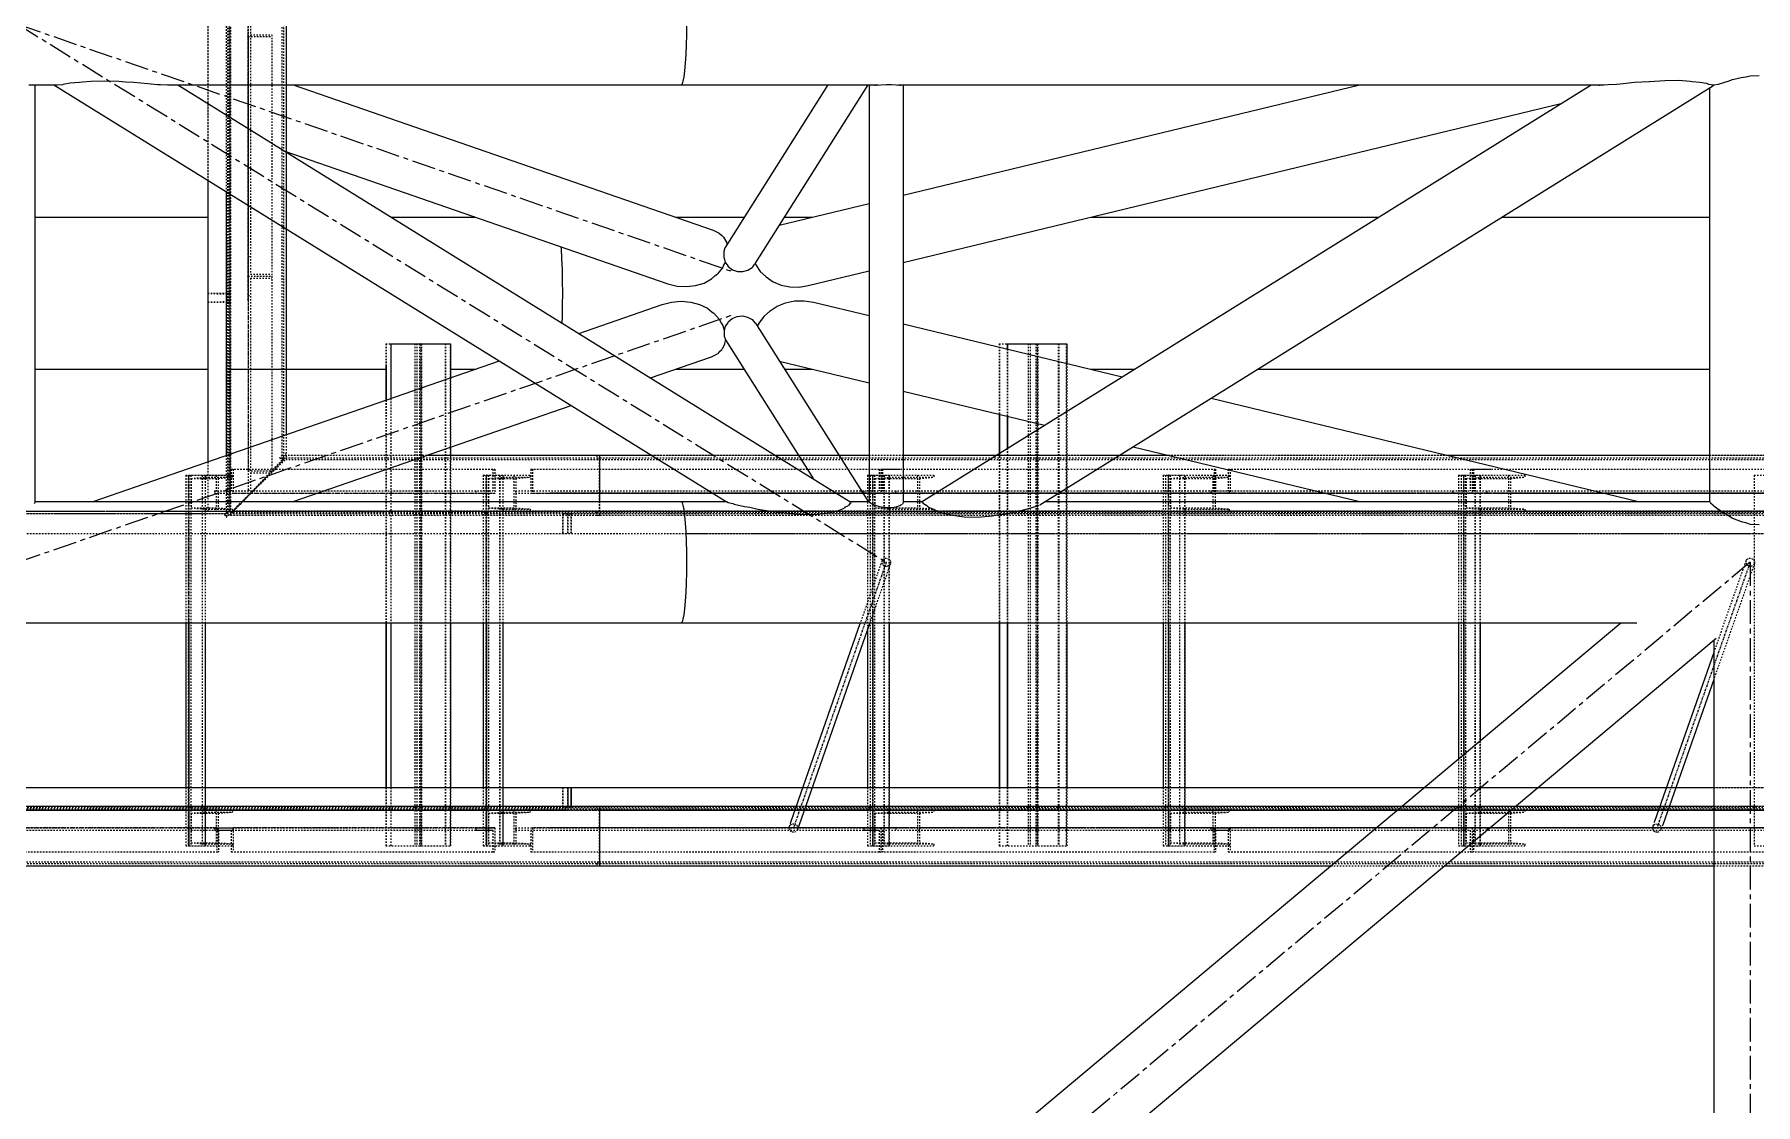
# Model space of a CAD drawing. Header units: millimetres. Extents: x 5143 to 30813, y 232 to 21408.
# Drawn here: x 24600 to 25175, y 3989 to 4347 of the extents above; entities that cross this region are included whole.
import ezdxf

# ---------------------------------------------------------------- set-up
doc = ezdxf.new("R2010")
doc.units = ezdxf.units.MM
doc.header["$LTSCALE"] = 0.25
for name, pattern in [('CENTER', [50.8, 31.75, -6.35, 6.35, -6.35]), ('XKITLINE00', [0]), ('XKITLINE02', [4, 2, -2]), ('XKITLINE03', [6, 3, -1, 1, -1])]:
    doc.linetypes.add(name, pattern=pattern)

msp = doc.modelspace()

# ---------------------------------------------------------------- linework, layer by layer
at = {"color": 3, "linetype": 'XKITLINE02'}
for p, q in [((24657.5, 5897.39), (24657.5, 4260.15)), ((24664.15, 5900.07), (24664.15, 4257.47)), ((24665, 5900.27), (24665, 4257.26)), ((24664.54, 5888.14), (24664.54, 4187.82)), ((24665.07, 5887.3), (24665.07, 4186.75)), ((24682.31, 5887.3), (24682.31, 4203.68)), ((24682.84, 5888.14), (24682.84, 4205.79)), ((24683.69, 5888.14), (24683.69, 4204.83)), ((24657.5, 4370.57), (24657.5, 4257.39)), ((24663.69, 4370.57), (24663.69, 4294.24)), ((24683.69, 4370.57), (24683.69, 4307.64)), ((24670.98, 4352.68), (24670.98, 4343.74)), ((24670.98, 4352.68), (24670.98, 4265.95)), ((24671.78, 4352.68), (24671.78, 4346.76)), ((24671.78, 4352.68), (24671.78, 4266.61)), ((24670.98, 4346.1), (24678.98, 4346.1)), ((24671.78, 4346.76), (24678.98, 4346.76)), ((24678.98, 4346.76), (24678.98, 4343.74)), ((24678.98, 4346.76), (24678.98, 4265.95)), ((24683.69, 4307.52), (24683.69, 4281.85)), ((24670.98, 4272.54), (24671.78, 4272.54)), ((24670.98, 4265.96), (24670.98, 4259.46)), ((24670.98, 4265.96), (24678.98, 4265.96)), ((24670.98, 4265.96), (24670.98, 4194.36)), ((24670.98, 4265.95), (24678.98, 4265.95)), ((24671.78, 4266.61), (24678.98, 4266.61)), ((24671.78, 4265.31), (24671.78, 4259.46)), ((24671.78, 4265.31), (24678.98, 4265.31)), ((24671.78, 4265.31), (24671.78, 4194.36)), ((24678.98, 4265.96), (24678.98, 4265.31)), ((24678.98, 4265.96), (24678.98, 4200.21)), ((24657.48, 4260.27), (24664.98, 4260.27)), ((24657.5, 4260.27), (24665, 4260.27)), ((24657.5, 4260.15), (24664.15, 4260.07)), ((24657.5, 4258.76), (24657.5, 4257.26)), ((24657.5, 4257.39), (24664.15, 4257.47)), ((24657.5, 4257.26), (24665, 4257.26)), ((24664.13, 4260.27), (24664.13, 4187.37)), ((24664.15, 4260.07), (24664.15, 4257.47)), ((24664.98, 4260.27), (24664.98, 4187.37)), ((24665, 4260.27), (24665, 4257.26)), ((24670.98, 4259.46), (24671.78, 4259.46)), ((24717.07, 4243.37), (24718.8, 4243.37)), ((24717.07, 4243.37), (24717.07, 4235.78)), ((24717.16, 4243.37), (24717.16, 4236.02)), ((24726.8, 4243.37), (24726.8, 4075.37)), ((24727.45, 4243.37), (24727.45, 4075.37)), ((24728.34, 4243.37), (24728.34, 4075.37)), ((24728.99, 4243.37), (24728.99, 4075.37)), ((24736.99, 4243.37), (24736.99, 4075.37)), ((24737.08, 4243.37), (24737.08, 4075.37)), ((24738.63, 4243.37), (24738.63, 4075.37)), ((24922.32, 4243.37), (24925.15, 4243.37)), ((24922.32, 4243.37), (24922.32, 4219.76)), ((24922.47, 4243.37), (24922.47, 4219.73)), ((24925, 4241.64), (24925, 4219.11)), ((24925.15, 4241.61), (24925.15, 4219.08)), ((24932.04, 4243.37), (24932.04, 4075.37)), ((24932.68, 4243.37), (24932.68, 4075.37)), ((24934.57, 4243.37), (24934.57, 4075.37)), ((24935.21, 4243.37), (24935.21, 4075.37)), ((24942.1, 4243.37), (24942.1, 4075.37)), ((24942.25, 4243.37), (24942.25, 4075.37)), ((24944.78, 4243.37), (24944.78, 4075.37)), ((24944.93, 4236.83), (24944.93, 4149.97)), ((24738.72, 4231.96), (24738.72, 4208.78)), ((24717.07, 4224.47), (24717.07, 4149.97)), ((24717.16, 4224.5), (24717.16, 4149.97)), ((24718.71, 4225.03), (24718.71, 4149.97)), ((24718.8, 4225.06), (24718.8, 4149.97)), ((24663.69, 4205.99), (24663.69, 4185.19)), ((24663.69, 4205.99), (24663.69, 4186.98)), ((24663.69, 4185.19), (24683.69, 4204.83)), ((24664.94, 4186.07), (24684.14, 4206.07)), ((24666.06, 4187.46), (24682.61, 4204.69)), ((24682.36, 4206.07), (24681.55, 4205.22)), ((24681.55, 4205.22), (24787.73, 4205.22)), ((24681.55, 4205.22), (24682.61, 4204.69)), ((24682.84, 4205.79), (24682.31, 4203.68)), ((24682.36, 4206.07), (24730.89, 4206.07)), ((24682.61, 4204.69), (24788.53, 4204.69)), ((24682.84, 4205.79), (24683.69, 4206.63)), ((24738.72, 4206.07), (24738.72, 4149.97)), ((24787.73, 4206.07), (26118.9, 4206.07)), ((24787.73, 4206.07), (24787.73, 4205.22)), ((24787.73, 4206.07), (24787.73, 4205.22)), ((24787.73, 4205.22), (26131.71, 4205.22)), ((24787.73, 4205.22), (24788.53, 4204.69)), ((24787.73, 4205.22), (24788.53, 4204.69)), ((24788.53, 4204.69), (26133.25, 4204.69)), ((24788.53, 4204.69), (24788.53, 4187.46)), ((24788.53, 4204.69), (24788.53, 4187.46)), ((24806, 4206.07), (24847.45, 4206.07)), ((24855.15, 4206.07), (24868.63, 4206.07)), ((24878.82, 4206.07), (24890.22, 4206.07)), ((24921.37, 4206.07), (24962.66, 4206.07)), ((24922.32, 4206.67), (24922.32, 4149.97)), ((24922.47, 4206.76), (24922.47, 4149.97)), ((24925, 4208.34), (24925, 4149.97)), ((24925.15, 4208.43), (24925.15, 4149.97)), ((24978.94, 4206.07), (25072.13, 4206.07)), ((25159.96, 4206.07), (25187.26, 4206.07)), ((24650.12, 4199.38), (24656.69, 4199.38)), ((24650.12, 4199.38), (24650.12, 4149.97)), ((24650.91, 4199.38), (24650.91, 4075.37)), ((24651.21, 4199.38), (24665.78, 4199.38)), ((24651.21, 4199.38), (24651.21, 4187.38)), ((24651.21, 4199.38), (24651.21, 4149.97)), ((24651.81, 4199.38), (24651.81, 4075.37)), ((24651.91, 4198.31), (24656.69, 4198.7)), ((24655.6, 4199.38), (24655.6, 4075.37)), ((24655.66, 4199.38), (24655.66, 4075.37)), ((24656.62, 4199.38), (24656.62, 4075.37)), ((24656.69, 4199.38), (24656.69, 4198.7)), ((24656.69, 4199.38), (24656.69, 4149.97)), ((24656.69, 4198.7), (24665.78, 4198.7)), ((24656.93, 4199.38), (24665.78, 4199.38)), ((24657.48, 4203.84), (24657.48, 4187.37)), ((24660.3, 4199.38), (24660.3, 4187.38)), ((24661, 4198.31), (24665.78, 4198.7)), ((24665.07, 4186.75), (24682.31, 4203.68)), ((24665.36, 4201.36), (24665.36, 4194.16)), ((24665.36, 4201.36), (24665.99, 4201.36)), ((24665.36, 4201.36), (24753.53, 4201.36)), ((24665.78, 4199.38), (24665.78, 4198.7)), ((24665.99, 4201.36), (24665.99, 4193.36)), ((24670.98, 4200.86), (24678.98, 4200.86)), ((24671.78, 4200.21), (24678.98, 4200.21)), ((24749.7, 4199.38), (24756.27, 4199.38)), ((24749.7, 4199.38), (24749.7, 4149.97)), ((24750.5, 4199.38), (24750.5, 4075.37)), ((24750.79, 4199.38), (24750.79, 4149.97)), ((24750.79, 4199.38), (24765.37, 4199.38)), ((24750.79, 4199.38), (24750.79, 4187.38)), ((24751.4, 4199.38), (24751.4, 4075.37)), ((24751.49, 4198.31), (24756.27, 4198.7)), ((24752.91, 4201.36), (24752.91, 4194.16)), ((24753.53, 4201.36), (24753.53, 4193.36)), ((24755.18, 4199.38), (24755.18, 4075.37)), ((24755.24, 4199.38), (24755.24, 4075.37)), ((24756.21, 4199.38), (24756.21, 4075.37)), ((24756.27, 4199.38), (24756.27, 4149.97)), ((24756.27, 4199.38), (24756.27, 4198.7)), ((24756.27, 4198.7), (24765.37, 4198.7)), ((24759.89, 4199.38), (24759.89, 4187.38)), ((24760.59, 4198.31), (24765.37, 4198.7)), ((24765.37, 4199.38), (24765.37, 4198.7)), ((24765.64, 4201.36), (24765.64, 4194.16)), ((24765.64, 4201.36), (24766.21, 4201.36)), ((24765.64, 4201.36), (24882.79, 4201.36)), ((24766.21, 4201.36), (24766.21, 4193.36)), ((24878.29, 4199.38), (24885.51, 4199.38)), ((24878.29, 4199.38), (24878.29, 4147.88)), ((24879.14, 4199.38), (24879.14, 4075.37)), ((24880.07, 4199.38), (24880.07, 4149.97)), ((24880.07, 4199.38), (24900.41, 4199.38)), ((24880.07, 4199.38), (24880.07, 4187.38)), ((24880.61, 4199.38), (24880.61, 4075.37)), ((24880.77, 4198.31), (24885.51, 4198.7)), ((24882.22, 4201.36), (24882.22, 4194.16)), ((24882.77, 4201.36), (24889.13, 4201.36)), ((24882.77, 4201.36), (24882.77, 4193.36)), ((24882.79, 4201.36), (24882.79, 4193.36)), ((24883.26, 4201.36), (24883.26, 4194.16)), ((24883.26, 4201.36), (24994.74, 4201.36)), ((24883.72, 4199.38), (24883.72, 4075.37)), ((24883.83, 4199.38), (24883.83, 4075.37)), ((24885.41, 4199.38), (24885.41, 4075.37)), ((24885.51, 4199.38), (24885.51, 4149.97)), ((24885.51, 4199.38), (24885.51, 4198.7)), ((24885.51, 4198.7), (24900.41, 4198.7)), ((24894.97, 4199.38), (24894.97, 4187.38)), ((24895.66, 4198.31), (24900.41, 4198.7)), ((24900.41, 4199.38), (24900.41, 4198.7)), ((24977.17, 4199.38), (24984.4, 4199.38)), ((24977.17, 4199.38), (24977.17, 4149.97)), ((24978.02, 4199.38), (24978.02, 4075.37)), ((24978.96, 4199.38), (24999.29, 4199.38)), ((24978.96, 4199.38), (24978.96, 4187.38)), ((24978.96, 4199.38), (24978.96, 4149.97)), ((24979.49, 4199.38), (24979.49, 4075.37)), ((24979.65, 4198.31), (24984.4, 4198.7)), ((24982.61, 4199.38), (24982.61, 4075.37)), ((24982.71, 4199.38), (24982.71, 4075.37)), ((24984.29, 4199.38), (24984.29, 4075.37)), ((24984.4, 4199.38), (24984.4, 4198.7)), ((24984.4, 4199.38), (24984.4, 4149.97)), ((24984.4, 4198.7), (24999.29, 4198.7)), ((24993.86, 4199.38), (24993.86, 4187.38)), ((24994.25, 4201.36), (24994.25, 4193.36)), ((24994.55, 4198.31), (24999.29, 4198.7)), ((24994.74, 4201.36), (24994.74, 4194.16)), ((24999, 4201.36), (24999, 4194.16)), ((24999, 4201.36), (24999.65, 4201.36)), ((24999, 4201.36), (25080.56, 4201.36)), ((24999.29, 4199.38), (24999.29, 4198.7)), ((24999.65, 4201.36), (24999.65, 4193.36)), ((25076.05, 4199.38), (25083.28, 4199.38)), ((25076.05, 4199.38), (25076.05, 4149.97)), ((25076.9, 4199.38), (25076.9, 4075.37)), ((25077.84, 4199.38), (25077.84, 4149.97)), ((25077.84, 4199.38), (25098.18, 4199.38)), ((25077.84, 4199.38), (25077.84, 4187.38)), ((25078.38, 4199.38), (25078.38, 4075.37)), ((25078.53, 4198.31), (25083.28, 4198.7)), ((25079.9, 4201.36), (25079.9, 4194.16)), ((25080.54, 4201.36), (25086.84, 4201.36)), ((25080.54, 4201.36), (25080.54, 4193.36)), ((25080.56, 4201.36), (25080.56, 4193.36)), ((25081.03, 4201.36), (25081.03, 4194.16)), ((25081.03, 4201.36), (25192.51, 4201.36)), ((25081.49, 4199.38), (25081.49, 4075.37)), ((25081.59, 4199.38), (25081.59, 4075.37)), ((25083.18, 4199.38), (25083.18, 4075.37)), ((25083.28, 4199.38), (25083.28, 4149.97)), ((25083.28, 4199.38), (25083.28, 4198.7)), ((25083.28, 4198.7), (25098.18, 4198.7)), ((25092.74, 4199.38), (25092.74, 4187.38)), ((25093.43, 4198.31), (25098.18, 4198.7)), ((25098.18, 4199.38), (25098.18, 4198.7)), ((25174.94, 4199.38), (25182.16, 4199.38)), ((25174.94, 4199.38), (25174.94, 4075.37)), ((24651.91, 4198.31), (24651.91, 4188.44)), ((24651.91, 4198.31), (24661, 4198.31)), ((24659.71, 4194.16), (24659.71, 4193.36)), ((24659.71, 4194.16), (24672.82, 4194.16)), ((24659.71, 4194.16), (24752.91, 4194.16)), ((24659.71, 4193.36), (24672.01, 4193.36)), ((24661, 4198.31), (24661, 4188.44)), ((24670.98, 4194.36), (24671.78, 4194.36)), ((24672.01, 4193.36), (24753.53, 4193.36)), ((24747.25, 4194.16), (24747.25, 4193.36)), ((24751.49, 4198.31), (24751.49, 4188.44)), ((24751.49, 4198.31), (24760.59, 4198.31)), ((24760.48, 4194.16), (24760.48, 4193.36)), ((24760.48, 4194.16), (24765.64, 4194.16)), ((24760.48, 4194.16), (24882.22, 4194.16)), ((24760.48, 4193.36), (24766.21, 4193.36)), ((24760.48, 4193.36), (24882.79, 4193.36)), ((24760.59, 4198.31), (24760.59, 4188.44)), ((24877.07, 4194.16), (24877.07, 4193.36)), ((24880.77, 4198.31), (24880.77, 4188.44)), ((24880.77, 4198.31), (24895.66, 4198.31)), ((24882.77, 4193.36), (24999.17, 4193.36)), ((24883.26, 4194.16), (24887.69, 4194.16)), ((24883.26, 4194.16), (24999.17, 4194.16)), ((24887.69, 4194.16), (24887.69, 4193.36)), ((24889.94, 4193.36), (24994.25, 4193.36)), ((24895.66, 4198.31), (24895.66, 4188.44)), ((24979.65, 4198.31), (24979.65, 4188.44)), ((24979.65, 4198.31), (24994.55, 4198.31)), ((24993.09, 4194.16), (24993.09, 4193.36)), ((24993.09, 4194.16), (24999, 4194.16)), ((24993.09, 4194.16), (25079.9, 4194.16)), ((24993.09, 4193.36), (24999.65, 4193.36)), ((24993.09, 4193.36), (25080.56, 4193.36)), ((24994.55, 4198.31), (24994.55, 4188.44)), ((24999.17, 4194.16), (24999.17, 4193.36)), ((25074, 4194.16), (25074, 4193.36)), ((25078.53, 4198.31), (25078.53, 4188.44)), ((25078.53, 4198.31), (25093.43, 4198.31)), ((25080.54, 4193.36), (25196.94, 4193.36)), ((25081.03, 4194.16), (25085.46, 4194.16)), ((25081.03, 4194.16), (25196.94, 4194.16)), ((25085.46, 4194.16), (25085.46, 4193.36)), ((25088.08, 4193.36), (25192.02, 4193.36)), ((25093.43, 4198.31), (25093.43, 4188.44)), ((23628.32, 4187.37), (24663.69, 4187.37)), ((23633.62, 4187.37), (24777.99, 4187.37)), ((24651.21, 4187.38), (24665.78, 4187.38)), ((24651.91, 4188.44), (24656.69, 4188.06)), ((24651.91, 4188.44), (24661, 4188.44)), ((24656.69, 4188.06), (24656.69, 4187.38)), ((24656.69, 4188.06), (24665.78, 4188.06)), ((24657.48, 4187.37), (24664.98, 4187.37)), ((24661, 4188.44), (24665.78, 4188.06)), ((24663.98, 4186.92), (24663.16, 4186.07)), ((24663.69, 4186.98), (24664.54, 4187.82)), ((24663.98, 4186.92), (24666.06, 4187.46)), ((24663.98, 4186.92), (24787.73, 4186.92)), ((24664.54, 4187.82), (24665.07, 4186.75)), ((24665.78, 4188.06), (24665.78, 4187.38)), ((24666.06, 4187.46), (24788.53, 4187.46)), ((24750.79, 4187.38), (24765.37, 4187.38)), ((24751.49, 4188.44), (24756.27, 4188.06)), ((24751.49, 4188.44), (24760.59, 4188.44)), ((24756.27, 4188.06), (24756.27, 4187.38)), ((24756.27, 4188.06), (24765.37, 4188.06)), ((24760.59, 4188.44), (24765.37, 4188.06)), ((24765.37, 4188.06), (24765.37, 4187.38)), ((24776.17, 4187.37), (24776.17, 4179.87)), ((24776.17, 4187.37), (24776.17, 4179.87)), ((24776.17, 4187.37), (26143.36, 4187.37)), ((24777.99, 4187.37), (24777.99, 4179.87)), ((24779.15, 4187.37), (24779.15, 4179.87)), ((24787.73, 4186.92), (24788.53, 4187.46)), ((24787.73, 4186.92), (24788.53, 4187.46)), ((24787.73, 4186.92), (26150.7, 4186.92)), ((24787.73, 4186.92), (24787.73, 4186.07)), ((24787.73, 4186.92), (24787.73, 4186.07)), ((24788.53, 4187.46), (26151.14, 4187.46)), ((24788.63, 4190.57), (24788.63, 4186.07)), ((24788.63, 4190.57), (24788.63, 4186.07)), ((24788.63, 4187.37), (26143.36, 4187.37)), ((24880.07, 4187.38), (24900.41, 4187.38)), ((24880.77, 4188.44), (24885.51, 4188.06)), ((24880.77, 4188.44), (24895.66, 4188.44)), ((24885.51, 4188.06), (24885.51, 4187.38)), ((24885.51, 4188.06), (24900.41, 4188.06)), ((24895.66, 4188.44), (24900.41, 4188.06)), ((24900.41, 4188.06), (24900.41, 4187.38)), ((24978.96, 4187.38), (24999.29, 4187.38)), ((24979.65, 4188.44), (24984.4, 4188.06)), ((24979.65, 4188.44), (24994.55, 4188.44)), ((24984.4, 4188.06), (24984.4, 4187.38)), ((24984.4, 4188.06), (24999.29, 4188.06)), ((24994.55, 4188.44), (24999.29, 4188.06)), ((24999.29, 4188.06), (24999.29, 4187.38)), ((25077.84, 4187.38), (25098.18, 4187.38)), ((25078.53, 4188.44), (25083.28, 4188.06)), ((25078.53, 4188.44), (25093.43, 4188.44)), ((25083.28, 4188.06), (25083.28, 4187.38)), ((25083.28, 4188.06), (25098.18, 4188.06)), ((25093.43, 4188.44), (25098.18, 4188.06)), ((25098.18, 4188.06), (25098.18, 4187.38)), ((23628.3, 4186.52), (24663.69, 4186.52)), ((23635.95, 4186.52), (24777.87, 4186.52)), ((24663.16, 4186.07), (24788.63, 4186.07)), ((24776.3, 4186.52), (24776.25, 4179.87)), ((24776.38, 4186.52), (24776.3, 4179.87)), ((24776.38, 4186.52), (26143.26, 4186.52)), ((24777.87, 4186.52), (24777.91, 4179.87)), ((24778.95, 4186.52), (24779.03, 4179.87)), ((24787.73, 4186.07), (26152.7, 4186.07)), ((23627.02, 4179.87), (24777.99, 4179.87)), ((24776.17, 4179.87), (26143.36, 4179.87)), ((24776.17, 4179.87), (24776.3, 4179.87)), ((24817.5, 4179.87), (26143.36, 4179.87)), ((24883.09, 4170.75), (24875.84, 4149.97)), ((24885.94, 4169.8), (24879.02, 4149.97)), ((24883.09, 4170.75), (24883.07, 4170.03)), ((24883.07, 4170.03), (24883.44, 4169.39)), ((24883.5, 4171.33), (24883.09, 4170.75)), ((24883.5, 4171.33), (24884.17, 4171.63)), ((24884.17, 4171.63), (24884.94, 4171.57)), ((24884.94, 4171.57), (24885.6, 4171.16)), ((24885.94, 4169.8), (24885.54, 4169.22)), ((24885.6, 4171.16), (24885.96, 4170.52)), ((24885.96, 4170.52), (24885.94, 4169.8)), ((25172.18, 4170.75), (25161.43, 4140.1)), ((25175.03, 4169.8), (25161.43, 4131.05)), ((25172.18, 4170.75), (25172.16, 4170.03)), ((25172.16, 4170.03), (25172.53, 4169.39)), ((25172.23, 4170.81), (25172.18, 4170.75)), ((25172.59, 4171.33), (25172.23, 4170.81)), ((25172.59, 4171.33), (25173.26, 4171.63)), ((25173.26, 4171.63), (25174.03, 4171.57)), ((25174.03, 4171.57), (25174.69, 4171.16)), ((25175.03, 4169.8), (25174.63, 4169.22)), ((25174.69, 4171.16), (25175.05, 4170.52)), ((25175.05, 4170.52), (25175.03, 4169.8)), ((24883.44, 4169.39), (24884.09, 4168.98)), ((24884.09, 4168.98), (24884.86, 4168.92)), ((24884.86, 4168.92), (24885.54, 4169.22)), ((25172.53, 4169.39), (25173.18, 4168.98)), ((25173.18, 4168.98), (25173.95, 4168.92)), ((25173.95, 4168.92), (25174.63, 4169.22)), ((25083.28, 4110.53), (25083.28, 4075.37)), ((25076.05, 4104.48), (25076.05, 4075.37)), ((25077.84, 4105.97), (25077.84, 4075.37)), ((24650.12, 4094.87), (24650.12, 4075.37)), ((24651.21, 4094.87), (24651.21, 4075.37)), ((24656.69, 4094.87), (24656.69, 4075.37)), ((24717.07, 4094.87), (24717.07, 4075.37)), ((24717.16, 4094.87), (24717.16, 4075.37)), ((24718.71, 4094.87), (24718.71, 4075.37)), ((24718.8, 4094.87), (24718.8, 4075.37)), ((24738.72, 4094.87), (24738.72, 4075.37)), ((24749.7, 4094.87), (24749.7, 4075.37)), ((24750.79, 4094.87), (24750.79, 4075.37)), ((24756.27, 4094.87), (24756.27, 4075.37)), ((24776.17, 4094.87), (24776.25, 4094.87)), ((24776.17, 4094.87), (24776.17, 4087.37)), ((24776.17, 4094.87), (26015.87, 4094.87)), ((24776.17, 4094.87), (24776.17, 4087.37)), ((24776.25, 4094.87), (24776.3, 4088.22)), ((24776.3, 4094.87), (24776.38, 4088.22)), ((24776.3, 4094.87), (24777.99, 4094.87)), ((24777.91, 4094.87), (24777.87, 4088.22)), ((24777.91, 4094.87), (24777.99, 4094.87)), ((24856.6, 4094.87), (24859.78, 4094.87)), ((24878.29, 4094.87), (24878.29, 4075.37)), ((24880.07, 4094.87), (24880.07, 4075.37)), ((24885.51, 4094.87), (24885.51, 4075.37)), ((24922.32, 4094.87), (24922.32, 4075.37)), ((24922.47, 4094.87), (24922.47, 4075.37)), ((24925, 4094.87), (24925, 4075.37)), ((24925.15, 4094.87), (24925.15, 4075.37)), ((24944.93, 4094.87), (24944.93, 4075.37)), ((24977.17, 4094.87), (24977.17, 4075.37)), ((24978.96, 4094.87), (24978.96, 4075.37)), ((24984.4, 4094.87), (24984.4, 4075.37)), ((25064.59, 4094.87), (25102.54, 4094.87)), ((25145.55, 4094.87), (25148.73, 4094.87)), ((25161.43, 4094.87), (25185.79, 4094.87)), ((23610.85, 4087.37), (24777.99, 4087.37)), ((23611.1, 4088.22), (24777.87, 4088.22)), ((23619.88, 4087.82), (24787.73, 4087.82)), ((23620.35, 4087.29), (24788.53, 4087.29)), ((24651.21, 4087.37), (24665.78, 4087.37)), ((24651.21, 4087.37), (24651.21, 4075.37)), ((24651.91, 4086.31), (24656.69, 4086.69)), ((24651.91, 4086.31), (24651.91, 4076.44)), ((24651.91, 4086.31), (24661, 4086.31)), ((24656.69, 4087.37), (24656.69, 4086.69)), ((24656.69, 4086.69), (24665.78, 4086.69)), ((24660.3, 4087.37), (24660.3, 4075.37)), ((24661, 4086.31), (24665.78, 4086.69)), ((24661, 4086.31), (24661, 4076.44)), ((24665.78, 4087.37), (24665.78, 4086.69)), ((24750.79, 4087.37), (24765.37, 4087.37)), ((24750.79, 4087.37), (24750.79, 4075.37)), ((24751.49, 4086.31), (24756.27, 4086.69)), ((24751.49, 4086.31), (24751.49, 4076.44)), ((24751.49, 4086.31), (24760.59, 4086.31)), ((24756.27, 4087.37), (24756.27, 4086.69)), ((24756.27, 4086.69), (24765.37, 4086.69)), ((24759.89, 4087.37), (24759.89, 4075.37)), ((24760.59, 4086.31), (24765.37, 4086.69)), ((24760.59, 4086.31), (24760.59, 4076.44)), ((24765.37, 4087.37), (24765.37, 4086.69)), ((24776.17, 4087.37), (26143.36, 4087.37)), ((24776.38, 4088.22), (26143.26, 4088.22)), ((24777.99, 4088.67), (24777.99, 4087.37)), ((24778.95, 4088.67), (24778.95, 4088.22)), ((24779.15, 4088.67), (24779.15, 4087.37)), ((24787.73, 4088.67), (24787.73, 4087.82)), ((24787.73, 4088.67), (26013.68, 4088.67)), ((24787.73, 4088.67), (24787.73, 4087.82)), ((24787.73, 4087.82), (24788.53, 4087.29)), ((24787.73, 4087.82), (26149.07, 4087.82)), ((24787.73, 4087.82), (24788.53, 4087.29)), ((24788.53, 4087.29), (24788.53, 4070.06)), ((24788.53, 4087.29), (26149.57, 4087.29)), ((24788.53, 4087.29), (24788.53, 4070.06)), ((24854.43, 4088.67), (24857.61, 4088.67)), ((24880.07, 4087.37), (24900.41, 4087.37)), ((24880.07, 4087.37), (24880.07, 4075.37)), ((24880.77, 4086.31), (24885.51, 4086.69)), ((24880.77, 4086.31), (24880.77, 4076.44)), ((24880.77, 4086.31), (24895.66, 4086.31)), ((24885.51, 4087.37), (24885.51, 4086.69)), ((24885.51, 4086.69), (24900.41, 4086.69)), ((24894.97, 4087.37), (24894.97, 4075.37)), ((24895.66, 4086.31), (24900.41, 4086.69)), ((24895.66, 4086.31), (24895.66, 4076.44)), ((24900.41, 4087.37), (24900.41, 4086.69)), ((24978.96, 4087.37), (24999.29, 4087.37)), ((24978.96, 4087.37), (24978.96, 4075.37)), ((24979.65, 4086.31), (24984.4, 4086.69)), ((24979.65, 4086.31), (24979.65, 4076.44)), ((24979.65, 4086.31), (24994.55, 4086.31)), ((24984.4, 4087.37), (24984.4, 4086.69)), ((24984.4, 4086.69), (24999.29, 4086.69)), ((24993.86, 4087.37), (24993.86, 4075.37)), ((24994.55, 4086.31), (24999.29, 4086.69)), ((24994.55, 4086.31), (24994.55, 4076.44)), ((24999.29, 4087.37), (24999.29, 4086.69)), ((25057.18, 4088.67), (25095.13, 4088.67)), ((25077.84, 4087.37), (25092.87, 4087.37)), ((25077.84, 4087.37), (25077.84, 4075.37)), ((25078.53, 4086.31), (25083.28, 4086.69)), ((25078.53, 4086.31), (25078.53, 4076.44)), ((25078.53, 4086.31), (25093.43, 4086.31)), ((25083.28, 4087.37), (25083.28, 4086.69)), ((25083.28, 4086.69), (25098.18, 4086.69)), ((25085.62, 4087.37), (25098.18, 4087.37)), ((25092.74, 4087.37), (25092.74, 4075.37)), ((25093.43, 4086.31), (25098.18, 4086.69)), ((25093.43, 4086.31), (25093.43, 4076.44)), ((25098.18, 4087.37), (25098.18, 4086.69)), ((25141.56, 4083.52), (25140.97, 4081.85)), ((25143.37, 4088.67), (25146.55, 4088.67)), ((25161.43, 4088.67), (25185.79, 4088.67)), ((24554.36, 4081.39), (24665.85, 4081.39)), ((24554.89, 4080.59), (24665.85, 4080.59)), ((24659.71, 4081.39), (24753.53, 4081.39)), ((24659.71, 4081.39), (24659.71, 4080.59)), ((24659.71, 4080.59), (24752.91, 4080.59)), ((24660.57, 4081.39), (24665.85, 4081.39)), ((24660.57, 4081.39), (24660.57, 4073.39)), ((24661.09, 4080.59), (24665.85, 4080.59)), ((24661.09, 4080.59), (24661.09, 4073.39)), ((24665.36, 4080.59), (24665.36, 4073.39)), ((24665.85, 4081.39), (24665.85, 4080.59)), ((24665.99, 4081.39), (24665.99, 4073.39)), ((24747.25, 4081.39), (24753.53, 4081.39)), ((24747.25, 4081.39), (24747.25, 4080.59)), ((24747.25, 4080.59), (24752.91, 4080.59)), ((24752.91, 4080.59), (24752.91, 4073.39)), ((24753.53, 4081.39), (24753.53, 4073.39)), ((24760.48, 4081.39), (24882.79, 4081.39)), ((24760.48, 4081.39), (24760.48, 4080.59)), ((24760.48, 4080.59), (24882.22, 4080.59)), ((24765.64, 4080.59), (24765.64, 4073.39)), ((24766.21, 4081.39), (24766.21, 4073.39)), ((24852.05, 4081.86), (24852.03, 4081.15)), ((24852.03, 4081.15), (24852.4, 4080.5)), ((24852.52, 4083.21), (24852.05, 4081.86)), ((24852.46, 4082.45), (24852.05, 4081.86)), ((24852.4, 4080.5), (24853.05, 4080.1)), ((24852.46, 4082.45), (24853.13, 4082.75)), ((24853.05, 4080.1), (24853.82, 4080.03)), ((24853.13, 4082.75), (24853.9, 4082.69)), ((24853.82, 4080.03), (24854.5, 4080.34)), ((24853.9, 4082.69), (24854.56, 4082.28)), ((24854.9, 4080.92), (24854.5, 4080.34)), ((24854.56, 4082.28), (24854.92, 4081.63)), ((24855.31, 4082.1), (24854.9, 4080.92)), ((24854.92, 4081.63), (24854.9, 4080.92)), ((24877.07, 4081.39), (24882.79, 4081.39)), ((24877.07, 4081.39), (24877.07, 4080.59)), ((24877.07, 4080.59), (24882.22, 4080.59)), ((24882.22, 4080.59), (24882.22, 4073.39)), ((24882.77, 4081.39), (24999.17, 4081.39)), ((24882.77, 4081.39), (24882.77, 4073.39)), ((24882.79, 4081.39), (24882.79, 4073.39)), ((24883.26, 4080.59), (24999.17, 4080.59)), ((24883.26, 4080.59), (24883.26, 4073.39)), ((24887.69, 4081.39), (24887.69, 4080.59)), ((24993.09, 4081.39), (25080.56, 4081.39)), ((24993.09, 4081.39), (24993.09, 4080.59)), ((24993.09, 4080.59), (25079.9, 4080.59)), ((24994.25, 4081.39), (24999.17, 4081.39)), ((24994.25, 4081.39), (24994.25, 4073.39)), ((24994.74, 4080.59), (24999.17, 4080.59)), ((24994.74, 4080.59), (24994.74, 4073.39)), ((24999, 4080.59), (24999, 4073.39)), ((24999.17, 4081.39), (24999.17, 4080.59)), ((24999.65, 4081.39), (24999.65, 4073.39)), ((25074, 4081.39), (25080.56, 4081.39)), ((25074, 4081.39), (25074, 4080.59)), ((25074, 4080.59), (25079.9, 4080.59)), ((25079.9, 4080.59), (25079.9, 4073.39)), ((25080.54, 4081.39), (25196.94, 4081.39)), ((25080.54, 4081.39), (25080.54, 4073.39)), ((25080.56, 4081.39), (25080.56, 4073.39)), ((25081.03, 4080.59), (25196.94, 4080.59)), ((25081.03, 4080.59), (25081.03, 4073.39)), ((25085.46, 4081.39), (25085.46, 4080.59)), ((25140.97, 4081.85), (25140.95, 4081.13)), ((25140.95, 4081.13), (25141.32, 4080.49)), ((25141.38, 4082.43), (25140.97, 4081.85)), ((25141.32, 4080.49), (25141.98, 4080.08)), ((25141.38, 4082.43), (25142.05, 4082.73)), ((25141.98, 4080.08), (25142.74, 4080.02)), ((25142.05, 4082.73), (25142.82, 4082.67)), ((25142.74, 4080.02), (25143.42, 4080.32)), ((25142.82, 4082.67), (25143.48, 4082.26)), ((25143.82, 4080.9), (25143.42, 4080.32)), ((25143.48, 4082.26), (25143.84, 4081.62)), ((25144.35, 4082.41), (25143.82, 4080.9)), ((25143.84, 4081.62), (25143.82, 4080.9)), ((24554.36, 4073.39), (24661.09, 4073.39)), ((24650.12, 4075.37), (24656.69, 4075.37)), ((24651.21, 4075.37), (24665.78, 4075.37)), ((24651.91, 4076.44), (24656.69, 4076.05)), ((24651.91, 4076.44), (24661, 4076.44)), ((24656.69, 4076.05), (24656.69, 4075.37)), ((24656.69, 4076.05), (24665.78, 4076.05)), ((24660.57, 4073.39), (24661.09, 4073.39)), ((24661, 4076.44), (24665.78, 4076.05)), ((24665.36, 4073.39), (24753.53, 4073.39)), ((24665.78, 4076.05), (24665.78, 4075.37)), ((24717.07, 4075.37), (24738.72, 4075.37)), ((24749.7, 4075.37), (24756.27, 4075.37)), ((24750.79, 4075.37), (24765.37, 4075.37)), ((24751.49, 4076.44), (24756.27, 4076.05)), ((24751.49, 4076.44), (24760.59, 4076.44)), ((24752.91, 4073.39), (24753.53, 4073.39)), ((24756.27, 4076.05), (24756.27, 4075.37)), ((24756.27, 4076.05), (24765.37, 4076.05)), ((24760.59, 4076.44), (24765.37, 4076.05)), ((24765.37, 4076.05), (24765.37, 4075.37)), ((24765.64, 4073.39), (24882.79, 4073.39)), ((24878.29, 4075.37), (24885.51, 4075.37)), ((24880.07, 4075.37), (24900.41, 4075.37)), ((24880.77, 4076.44), (24885.51, 4076.05)), ((24880.77, 4076.44), (24895.66, 4076.44)), ((24882.22, 4073.39), (24882.79, 4073.39)), ((24882.77, 4073.39), (24994.74, 4073.39)), ((24885.51, 4076.05), (24885.51, 4075.37)), ((24885.51, 4076.05), (24900.41, 4076.05)), ((24895.66, 4076.44), (24900.41, 4076.05)), ((24900.41, 4076.05), (24900.41, 4075.37)), ((24922.32, 4075.37), (24944.93, 4075.37)), ((24977.17, 4075.37), (24984.4, 4075.37)), ((24978.96, 4075.37), (24999.29, 4075.37)), ((24979.65, 4076.44), (24984.4, 4076.05)), ((24979.65, 4076.44), (24994.55, 4076.44)), ((24984.4, 4076.05), (24984.4, 4075.37)), ((24984.4, 4076.05), (24999.29, 4076.05)), ((24994.25, 4073.39), (24994.74, 4073.39)), ((24994.55, 4076.44), (24999.29, 4076.05)), ((24999, 4073.39), (25080.56, 4073.39)), ((24999.29, 4076.05), (24999.29, 4075.37)), ((25076.05, 4075.37), (25083.28, 4075.37)), ((25077.84, 4075.37), (25098.18, 4075.37)), ((25078.53, 4076.44), (25083.28, 4076.05)), ((25078.53, 4076.44), (25093.43, 4076.44)), ((25079.9, 4073.39), (25080.56, 4073.39)), ((25080.54, 4073.39), (25192.51, 4073.39)), ((25083.28, 4076.05), (25083.28, 4075.37)), ((25083.28, 4076.05), (25098.18, 4076.05)), ((25093.43, 4076.44), (25098.18, 4076.05)), ((25098.18, 4076.05), (25098.18, 4075.37)), ((25174.94, 4075.37), (25182.16, 4075.37)), ((23616.13, 4069.52), (24787.73, 4069.52)), ((23616.82, 4070.06), (24788.53, 4070.06)), ((24787.73, 4069.52), (24788.53, 4070.06)), ((24787.73, 4069.52), (24788.53, 4070.06)), ((24787.73, 4069.52), (24787.73, 4068.67)), ((24787.73, 4069.52), (26149.07, 4069.52)), ((24787.73, 4069.52), (24787.73, 4068.67)), ((24787.73, 4068.67), (24788.63, 4068.67)), ((24788.53, 4070.06), (26149.57, 4070.06)), ((25033.3, 4068.67), (25071.25, 4068.67)), ((25161.43, 4068.67), (25185.79, 4068.67))]:
    msp.add_line(p, q, dxfattribs=at)
at = {"color": 1, "linetype": 'XKITLINE03'}
for p, q in [((24665, 4260.27), (24665, 5900.27)), ((24670.99, 4258.02), (24670.99, 5897.87)), ((24670.98, 4346.1), (24670.98, 4265.95)), ((24670.98, 4265.96), (24670.98, 4200.86)), ((24664.98, 4187.37), (24664.98, 4260.27)), ((24728.76, 4243.37), (24728.76, 4075.37)), ((24935.04, 4243.37), (24935.04, 4075.37)), ((24651.21, 4075.37), (24651.21, 4199.38)), ((24750.79, 4075.37), (24750.79, 4199.38)), ((24880.07, 4075.37), (24880.07, 4199.38)), ((24978.96, 4075.37), (24978.96, 4199.38)), ((25077.84, 4075.37), (25077.84, 4199.38)), ((24665.99, 4193.36), (24753.53, 4193.36)), ((24766.21, 4193.36), (24882.79, 4193.36)), ((26135.28, 4193.37), (24772.12, 4193.37)), ((24882.77, 4193.36), (24994.25, 4193.36)), ((24999.65, 4193.36), (25080.56, 4193.36)), ((25080.54, 4193.36), (25192.02, 4193.36)), ((23621.74, 4187.37), (24776.17, 4187.37)), ((24651.21, 4187.38), (24660.3, 4187.38)), ((24750.79, 4187.38), (24759.89, 4187.38)), ((24776.17, 4187.37), (26140.38, 4187.37)), ((24880.07, 4187.38), (24894.97, 4187.38)), ((24978.96, 4187.38), (24993.86, 4187.38)), ((25077.84, 4187.38), (25092.74, 4187.38)), ((24884.52, 4170.27), (24853.48, 4081.39)), ((25173.61, 4170.27), (25142.4, 4081.37)), ((24776.17, 4087.37), (23621.74, 4087.37)), ((24651.21, 4087.37), (24660.3, 4087.37)), ((24750.79, 4087.37), (24759.89, 4087.37)), ((26140.38, 4087.37), (24776.17, 4087.37)), ((24880.07, 4087.37), (24894.97, 4087.37)), ((24978.96, 4087.37), (24993.86, 4087.37)), ((25077.84, 4087.37), (25092.74, 4087.37)), ((24660.57, 4081.39), (24554.36, 4081.39)), ((24753.53, 4081.39), (24665.99, 4081.39)), ((24882.79, 4081.39), (24766.21, 4081.39)), ((26147.87, 4081.37), (24772.12, 4081.37)), ((24994.25, 4081.39), (24882.77, 4081.39)), ((25080.56, 4081.39), (24999.65, 4081.39)), ((25192.02, 4081.39), (25080.54, 4081.39))]:
    msp.add_line(p, q, dxfattribs=at)
at = {"color": 8, "linetype": 'CENTER'}
for p, q in [((24593.95, 4350.27), (24832.37, 4267.77)), ((24593.95, 4350.27), (24884.52, 4170.27)), ((24593.95, 4170.27), (24832.37, 4252.77)), ((25173.61, 4170.27), (23430, 2710.27)), ((25173.61, 4170.27), (25173.61, 2710.27))]:
    msp.add_line(p, q, dxfattribs=at)
at = {"color": 8, "linetype": 'XKITLINE00'}
for p, q in [((24817.73, 4350.27), (24817.7, 4346.75)), ((24817.62, 4343.33), (24817.48, 4340.12)), ((24817.7, 4346.75), (24817.62, 4343.33)), ((24817.3, 4337.23), (24817.07, 4334.72)), ((24817.48, 4340.12), (24817.3, 4337.23)), ((24611.45, 4330.6), (24614.64, 4330.93)), ((24614.64, 4330.93), (24615.61, 4330.98)), ((24615.61, 4330.98), (24618.38, 4331.25)), ((24618.38, 4331.25), (24622.8, 4331.35)), ((24622.8, 4331.35), (24627.74, 4331.17)), ((24627.74, 4331.17), (24630, 4330.98)), ((24630, 4330.98), (24632.77, 4330.85)), ((24816.51, 4331.2), (24816.2, 4330.28)), ((24816.51, 4331.2), (24816.2, 4330.28)), ((24816.8, 4332.69), (24816.51, 4331.2)), ((24817.07, 4334.72), (24816.8, 4332.69)), ((25134.93, 4330.82), (25139.83, 4331.14)), ((25139.83, 4331.14), (25139.96, 4331.15)), ((25139.96, 4331.15), (25145.11, 4331.47)), ((25145.11, 4331.47), (25149.72, 4331.51)), ((25149.72, 4331.51), (25153.56, 4331.26)), ((25153.56, 4331.26), (25154.24, 4331.14)), ((25154.24, 4331.14), (25156.72, 4330.92)), ((25156.72, 4330.92), (25159.03, 4330.49)), ((25163.06, 4330.21), (25165.1, 4330.9)), ((25165.1, 4330.9), (25166.27, 4331.16)), ((25166.27, 4331.16), (25167.69, 4331.73)), ((25167.69, 4331.73), (25170.57, 4332.48)), ((25170.57, 4332.48), (25172.12, 4332.69)), ((25172.12, 4332.69), (25173.61, 4333.01)), ((25173.61, 4333.01), (25176.65, 4333.1)), ((24597.59, 4329.97), (24607.21, 4329.97)), ((24599.65, 4329.97), (24599.65, 4190.24)), ((24605.99, 4329.97), (24831.01, 4190.58)), ((24606.16, 4329.96), (24606.67, 4329.88)), ((24606.67, 4329.88), (24607.28, 4329.99)), ((24607.28, 4329.99), (24609.07, 4330.12)), ((24609.07, 4330.12), (24609.15, 4330.16)), ((24609.15, 4330.16), (24611.45, 4330.6)), ((24632.77, 4330.85), (24637.49, 4330.48)), ((24637.49, 4330.48), (24640.73, 4330.12)), ((24640.73, 4330.12), (24641.67, 4330.09)), ((24641.67, 4330.09), (24644.7, 4329.94)), ((24644, 4329.97), (24815.87, 4329.97)), ((24644.7, 4329.94), (24645.51, 4329.88)), ((24644.84, 4329.93), (24645.11, 4329.97)), ((24645.51, 4329.88), (24646.09, 4329.97)), ((24647.44, 4329.97), (24872.72, 4190.42)), ((24686.1, 4329.97), (24826.57, 4281.37)), ((24815.87, 4329.97), (24816.2, 4330.28)), ((24815.87, 4329.97), (24816.2, 4330.28)), ((24815.87, 4329.97), (24881.97, 4329.97)), ((24864.96, 4329.97), (24830.59, 4275.58)), ((24878.41, 4329.97), (24840.7, 4270.31)), ((24878.82, 4329.97), (24878.82, 4190.45)), ((24879.76, 4329.97), (24879.91, 4329.95)), ((24879.91, 4329.95), (24880.71, 4329.87)), ((24880.23, 4329.97), (24880.93, 4329.9)), ((24880.71, 4329.87), (24881.17, 4329.92)), ((24881.17, 4329.92), (24882.76, 4330.02)), ((24882.76, 4330.02), (24884.52, 4330.07)), ((24884.52, 4330.07), (24886.28, 4330.07)), ((24886.28, 4330.07), (24887.87, 4330.02)), ((24887.87, 4330.02), (24889.13, 4329.92)), ((24888.42, 4329.97), (25124.73, 4329.97)), ((24889.13, 4329.91), (24889.56, 4329.97)), ((24889.13, 4329.92), (24889.38, 4329.87)), ((24889.38, 4329.87), (24889.94, 4329.96)), ((24890.22, 4293.03), (25043.05, 4329.97)), ((24890.22, 4329.97), (24890.22, 4190.17)), ((24896.37, 4190.51), (25120.36, 4329.97)), ((24936.87, 4190.01), (25161.14, 4329.66)), ((25122.37, 4329.97), (25123.01, 4329.89)), ((25123.01, 4329.89), (25123.26, 4329.87)), ((25123.26, 4329.87), (25126.07, 4330.07)), ((25123.31, 4329.97), (25123.8, 4329.91)), ((25126.07, 4330.07), (25128.86, 4330.2)), ((25128.86, 4330.2), (25130.07, 4330.36)), ((25130.07, 4330.36), (25134.93, 4330.82)), ((25159.03, 4330.49), (25159.7, 4330.2)), ((25159.7, 4330.2), (25160.57, 4330.12)), ((25159.96, 4328.92), (25159.96, 4190.55)), ((25160.37, 4329.16), (25160.77, 4329.26)), ((25160.57, 4330.12), (25161.4, 4329.91)), ((25161.31, 4329.84), (25160.77, 4329.26)), ((25160.97, 4329.54), (25161.05, 4329.56)), ((25161.15, 4329.97), (25161.61, 4329.97)), ((25161.31, 4329.84), (25161.44, 4329.95)), ((25161.44, 4329.95), (25162.94, 4330.2)), ((25162.94, 4330.2), (25163.06, 4330.21)), ((24890.22, 4270.5), (25110.28, 4323.7)), ((24683.26, 4307.78), (24811.48, 4263.42)), ((24599.65, 4285.67), (24657.5, 4285.67)), ((24665, 4285.67), (24665.26, 4285.67)), ((24718.95, 4285.67), (24747.16, 4285.67)), ((24814.13, 4285.67), (24836.96, 4285.67)), ((24848.71, 4282.99), (24878.82, 4290.27)), ((24850.41, 4285.67), (24859.81, 4285.67)), ((24953, 4285.67), (25049.21, 4285.67)), ((25090.5, 4285.67), (25159.96, 4285.67)), ((24826.57, 4281.37), (24828.6, 4280.4)), ((24828.6, 4280.4), (24829.47, 4279.57)), ((24829.47, 4279.57), (24830.08, 4279.05)), ((24830.08, 4279.05), (24831.06, 4277.35)), ((24775.68, 4275.8), (24775.73, 4275.2)), ((24775.73, 4275.2), (24775.92, 4271.81)), ((24830.54, 4275.41), (24830.2, 4274.19)), ((24830.2, 4274.19), (24830.23, 4273.25)), ((24830.59, 4275.58), (24830.54, 4275.41)), ((24831.06, 4277.35), (24831.15, 4276.72)), ((24831.15, 4276.72), (24831.2, 4276.55)), ((24775.92, 4271.81), (24776.06, 4268.12)), ((24776.06, 4268.12), (24776.14, 4264.25)), ((24829.74, 4268.79), (24828.11, 4266.77)), ((24830.23, 4269.9), (24829.74, 4268.79)), ((24830.23, 4273.25), (24830.22, 4272.48)), ((24830.22, 4272.48), (24830.63, 4270.6)), ((24830.63, 4270.59), (24830.23, 4269.9)), ((24830.63, 4270.6), (24830.71, 4270.4)), ((24830.71, 4270.4), (24831.26, 4269.71)), ((24831.26, 4269.71), (24831.67, 4269.16)), ((24831.67, 4269.16), (24833.12, 4268.11)), ((24833.12, 4268.11), (24834.8, 4267.54)), ((24834.8, 4267.54), (24836.57, 4267.48)), ((24836.57, 4267.48), (24838.24, 4267.96)), ((24838.24, 4267.96), (24839.65, 4268.92)), ((24840.25, 4269.71), (24839.65, 4268.92)), ((24840.55, 4270.1), (24840.25, 4269.71)), ((24840.7, 4270.31), (24840.55, 4270.1)), ((24840.62, 4270.2), (24840.88, 4269.73)), ((24840.88, 4269.73), (24842.36, 4267.58)), ((24842.36, 4267.58), (24844.2, 4265.9)), ((24858.38, 4262.8), (24878.82, 4267.74)), ((24776.14, 4264.25), (24776.17, 4260.27)), ((24811.48, 4263.42), (24814.52, 4262.68)), ((24814.52, 4262.68), (24817.66, 4262.47)), ((24817.66, 4262.47), (24820.72, 4262.81)), ((24820.72, 4262.81), (24823.56, 4263.68)), ((24823.56, 4263.68), (24826.04, 4265.03)), ((24826.04, 4265.03), (24827.23, 4266.09)), ((24827.23, 4266.09), (24828.11, 4266.77)), ((24844.2, 4265.9), (24844.38, 4265.7)), ((24844.38, 4265.7), (24846.66, 4264.13)), ((24846.66, 4264.13), (24849.34, 4263.01)), ((24849.34, 4263.01), (24852.28, 4262.4)), ((24852.28, 4262.4), (24855.35, 4262.32)), ((24855.35, 4262.32), (24858.38, 4262.8)), ((24776.14, 4256.3), (24776.06, 4252.43)), ((24776.17, 4260.27), (24776.14, 4256.3)), ((24781.68, 4246.82), (24809.61, 4256.49)), ((24809.61, 4256.49), (24812.72, 4257.3)), ((24812.72, 4257.3), (24815.95, 4257.58)), ((24815.95, 4257.58), (24819.12, 4257.31)), ((24819.12, 4257.31), (24822.09, 4256.52)), ((24822.09, 4256.52), (24824.7, 4255.24)), ((24848.02, 4255.94), (24850.79, 4257.07)), ((24850.79, 4257.07), (24853.85, 4257.69)), ((24853.85, 4257.69), (24857.03, 4257.77)), ((24857.03, 4257.77), (24860.18, 4257.32)), ((24860.18, 4257.32), (24878.82, 4252.81)), ((24776.06, 4252.43), (24775.98, 4250.35)), ((24824.7, 4255.24), (24826.32, 4253.93)), ((24826.32, 4253.93), (24826.87, 4253.55)), ((24826.87, 4253.55), (24828.63, 4251.59)), ((24828.63, 4251.59), (24829.36, 4250.15)), ((24831.48, 4250.37), (24830.67, 4249.22)), ((24831.66, 4250.65), (24831.48, 4250.37)), ((24831.66, 4250.65), (24833.02, 4251.78)), ((24833.02, 4251.78), (24834.67, 4252.48)), ((24834.67, 4252.48), (24836.43, 4252.66)), ((24836.43, 4252.66), (24838.14, 4252.3)), ((24838.14, 4252.3), (24839.63, 4251.46)), ((24839.63, 4251.46), (24840.59, 4250.37)), ((24840.59, 4250.37), (24840.74, 4250.2)), ((24842.02, 4250.34), (24841.37, 4249.2)), ((24842.06, 4250.38), (24842.02, 4250.34)), ((24843.57, 4252.47), (24842.06, 4250.38)), ((24843.57, 4252.47), (24845.49, 4254.17)), ((24845.66, 4254.36), (24845.49, 4254.17)), ((24845.66, 4254.36), (24848.02, 4255.94)), ((24829.36, 4250.15), (24829.84, 4249.42)), ((24829.84, 4249.42), (24830.31, 4247.93)), ((24830.36, 4248.2), (24830.25, 4247.53)), ((24830.25, 4247.53), (24830.27, 4247.18)), ((24830.27, 4247.18), (24830.31, 4245.9)), ((24830.31, 4245.9), (24830.63, 4245.06)), ((24830.67, 4249.22), (24830.36, 4248.2)), ((24830.7, 4244.84), (24830.38, 4243.41)), ((24830.63, 4245.06), (24830.78, 4244.63)), ((24830.78, 4244.63), (24860.1, 4198.24)), ((24840.74, 4250.2), (24878.43, 4190.57)), ((24890.22, 4250.05), (24963.53, 4232.33)), ((24805.68, 4231.95), (24826.11, 4239.02)), ((24826.11, 4239.02), (24828.07, 4240.01)), ((24828.66, 4240.63), (24828.07, 4240.01)), ((24828.66, 4240.63), (24829.5, 4241.39)), ((24830.36, 4243.09), (24829.5, 4241.39)), ((24830.38, 4243.41), (24830.36, 4243.09)), ((24599.65, 4234.87), (24657.48, 4234.87)), ((24619.13, 4190.57), (24755.08, 4237.62)), ((24664.98, 4234.87), (24717.07, 4234.87)), ((24738.72, 4234.87), (24747.16, 4234.87)), ((24814.13, 4234.87), (24836.94, 4234.87)), ((24848.74, 4237.55), (24878.82, 4230.28)), ((24850.43, 4234.87), (24859.81, 4234.87)), ((24953, 4234.87), (24967.62, 4234.87)), ((25008.92, 4234.87), (25159.96, 4234.87)), ((24890.22, 4227.52), (24937.47, 4216.1)), ((24686.1, 4190.57), (24779.08, 4222.75)), ((24993.28, 4225.14), (25136.24, 4190.57)), ((24967.21, 4208.91), (25043.05, 4190.57)), ((24599.65, 4190.24), (24599.37, 4189.8)), ((24599.65, 4190.57), (24815.88, 4190.57)), ((24815.88, 4190.57), (24816.2, 4190.27)), ((24815.88, 4190.57), (24816.2, 4190.27)), ((24815.88, 4190.57), (24831.02, 4190.57)), ((24816.2, 4190.27), (24816.51, 4189.35)), ((24816.2, 4190.27), (24816.51, 4189.35)), ((24816.51, 4189.35), (24816.81, 4187.86)), ((24816.81, 4187.86), (24817.07, 4185.83)), ((24831.01, 4190.58), (24831.08, 4190.57)), ((24831.08, 4190.57), (24831.67, 4190.26)), ((24831.67, 4190.26), (24833.19, 4189.9)), ((24833.19, 4189.9), (24833.7, 4189.73)), ((24833.7, 4189.73), (24837.14, 4188.93)), ((24837.14, 4188.93), (24838.9, 4188.64)), ((24838.9, 4188.64), (24841.59, 4188.04)), ((24841.59, 4188.04), (24846.64, 4187.22)), ((24846.64, 4187.22), (24850.37, 4186.82)), ((24865.27, 4186.82), (24868.34, 4187.47)), ((24868.34, 4187.47), (24870.43, 4188.38)), ((24870.66, 4188.64), (24870.43, 4188.38)), ((24870.66, 4188.64), (24871.9, 4189.2)), ((24872.38, 4189.9), (24871.9, 4189.2)), ((24872.38, 4189.9), (24872.56, 4189.96)), ((24872.47, 4190.57), (24878.82, 4190.57)), ((24872.72, 4190.42), (24872.56, 4189.96)), ((24878.82, 4190.45), (24878.95, 4190.38)), ((24878.95, 4190.38), (24879.1, 4190.14)), ((24879.1, 4190.14), (24879.91, 4189.71)), ((24879.91, 4189.71), (24880.7, 4189.48)), ((24880.7, 4189.48), (24881.17, 4189.25)), ((24881.17, 4189.25), (24882.76, 4188.8)), ((24882.76, 4188.8), (24884.52, 4188.57)), ((24884.52, 4188.57), (24886.28, 4188.58)), ((24886.28, 4188.58), (24887.87, 4188.82)), ((24887.87, 4188.82), (24889.13, 4189.28)), ((24889.13, 4189.28), (24889.38, 4189.48)), ((24889.38, 4189.48), (24889.94, 4189.73)), ((24890.22, 4190.17), (24889.94, 4189.73)), ((24890.22, 4190.57), (24896.47, 4190.57)), ((24896.37, 4190.51), (24896.73, 4190.39)), ((24896.73, 4190.39), (24896.69, 4190.15)), ((24896.69, 4190.15), (24897.61, 4189.55)), ((24897.61, 4189.55), (24897.76, 4189.5)), ((24897.76, 4189.5), (24898.9, 4188.62)), ((24898.9, 4188.62), (24900.45, 4188.02)), ((24900.45, 4188.02), (24900.91, 4187.67)), ((24900.91, 4187.67), (24903.44, 4186.68)), ((24924.77, 4186.5), (24929.26, 4187.42)), ((24929.26, 4187.42), (24931.32, 4188.02)), ((24931.32, 4188.02), (24933, 4188.42)), ((24933, 4188.42), (24935.67, 4189.36)), ((24935.92, 4189.5), (24936.87, 4190.01)), ((24937.77, 4190.57), (25159.96, 4190.57)), ((25159.96, 4190.55), (25160.18, 4190.39)), ((25160.18, 4190.39), (25160.3, 4190.12)), ((25160.3, 4190.12), (25161.13, 4189.5)), ((25161.13, 4189.5), (25161.31, 4189.27)), ((25161.31, 4189.27), (25162.94, 4188.07)), ((25162.94, 4188.07), (25163.04, 4188.02)), ((25163.04, 4188.02), (25165.1, 4186.56)), ((24817.07, 4185.83), (24817.3, 4183.32)), ((24817.3, 4183.32), (24817.48, 4180.42)), ((24850.37, 4186.82), (24851.89, 4186.6)), ((24851.89, 4186.6), (24857.04, 4186.24)), ((24857.04, 4186.24), (24861.57, 4186.32)), ((24861.57, 4186.32), (24865.27, 4186.82)), ((24903.44, 4186.68), (24906.68, 4186.01)), ((24906.68, 4186.01), (24906.79, 4185.97)), ((24906.79, 4185.97), (24910.59, 4185.45)), ((24910.59, 4185.45), (24915.06, 4185.4)), ((24915.06, 4185.4), (24919.97, 4185.82)), ((24919.97, 4185.82), (24921.1, 4186.01)), ((24921.1, 4186.01), (24924.77, 4186.5)), ((25165.1, 4186.56), (25166.25, 4186.01)), ((25166.25, 4186.01), (25167.69, 4185.06)), ((25167.69, 4185.06), (25170.57, 4183.85)), ((25170.57, 4183.85), (25172.09, 4183.51)), ((25172.09, 4183.51), (25173.61, 4183.06)), ((25173.61, 4183.06), (25176.65, 4182.94)), ((24817.48, 4180.42), (24817.62, 4177.22)), ((24817.62, 4177.22), (24817.7, 4173.8)), ((24817.7, 4173.8), (24817.73, 4170.27)), ((24817.73, 4170.27), (24817.7, 4166.75)), ((24817.7, 4166.75), (24817.62, 4163.33)), ((24817.48, 4160.12), (24817.3, 4157.23)), ((24817.62, 4163.33), (24817.48, 4160.12)), ((24816.81, 4152.69), (24816.51, 4151.2)), ((24817.07, 4154.72), (24816.81, 4152.69)), ((24817.3, 4157.23), (24817.07, 4154.72)), ((23551.69, 4149.97), (24815.88, 4149.97)), ((24301.8, 3456.16), (25130.39, 4149.97)), ((24815.88, 4149.97), (24816.2, 4150.28)), ((24815.88, 4149.97), (24816.2, 4150.28)), ((24815.88, 4149.97), (25135.65, 4149.97)), ((24816.51, 4151.2), (24816.2, 4150.28)), ((24816.51, 4151.2), (24816.2, 4150.28)), ((24320.78, 3440.27), (25162.2, 4144.83)), ((25161.43, 4144.19), (25161.43, 2736.36))]:
    msp.add_line(p, q, dxfattribs=at)
at = {"color": 7, "linetype": 'XKITLINE00'}
for p, q in [((24683.69, 4307.64), (24683.69, 4307.52)), ((24657.5, 4298.07), (24657.5, 4258.76)), ((24663.69, 4294.24), (24663.69, 4205.99)), ((24683.69, 4281.85), (24683.69, 4212.91)), ((24657.48, 4260.27), (24657.48, 4203.84)), ((24718.71, 4243.37), (24738.72, 4243.37)), ((24718.71, 4243.37), (24718.71, 4225.03)), ((24718.8, 4243.37), (24718.8, 4225.06)), ((24738.72, 4243.37), (24738.72, 4231.96)), ((24925, 4243.37), (24944.93, 4243.37)), ((24925, 4243.37), (24925, 4241.64)), ((24925.15, 4243.37), (24925.15, 4241.61)), ((24944.93, 4243.37), (24944.93, 4236.83)), ((24717.07, 4235.78), (24717.07, 4224.47)), ((24717.16, 4236.02), (24717.16, 4224.5)), ((24922.32, 4219.76), (24922.32, 4206.67)), ((24922.47, 4219.73), (24922.47, 4206.76)), ((24925, 4219.11), (24925, 4208.34)), ((24925.15, 4219.08), (24925.15, 4208.43)), ((24730.89, 4206.07), (24788.63, 4206.07)), ((24738.72, 4208.78), (24738.72, 4206.07)), ((24788.63, 4206.07), (24806, 4206.07)), ((24788.63, 4206.07), (24788.63, 4190.57)), ((24788.63, 4206.07), (24788.63, 4190.57)), ((24847.45, 4206.07), (24855.15, 4206.07)), ((24868.63, 4206.07), (24878.82, 4206.07)), ((24890.22, 4206.07), (24921.37, 4206.07)), ((24962.66, 4206.07), (24978.94, 4206.07)), ((25072.13, 4206.07), (25159.96, 4206.07)), ((24650.12, 4149.97), (24650.12, 4094.87)), ((24651.21, 4149.97), (24651.21, 4094.87)), ((24656.69, 4149.97), (24656.69, 4094.87)), ((24717.07, 4149.97), (24717.07, 4094.87)), ((24717.16, 4149.97), (24717.16, 4094.87)), ((24718.71, 4149.97), (24718.71, 4094.87)), ((24718.8, 4149.97), (24718.8, 4094.87)), ((24738.72, 4149.97), (24738.72, 4094.87)), ((24749.7, 4149.97), (24749.7, 4094.87)), ((24750.79, 4149.97), (24750.79, 4094.87)), ((24756.27, 4149.97), (24756.27, 4094.87)), ((24875.84, 4149.97), (24852.52, 4083.21)), ((24879.02, 4149.97), (24855.31, 4082.1)), ((24878.29, 4147.88), (24878.29, 4094.87)), ((24880.07, 4149.97), (24880.07, 4094.87)), ((24885.51, 4149.97), (24885.51, 4094.87)), ((24922.32, 4149.97), (24922.32, 4094.87)), ((24922.47, 4149.97), (24922.47, 4094.87)), ((24925, 4149.97), (24925, 4094.87)), ((24925.15, 4149.97), (24925.15, 4094.87)), ((24944.93, 4149.97), (24944.93, 4094.87)), ((24977.17, 4149.97), (24977.17, 4094.87)), ((24978.96, 4149.97), (24978.96, 4094.87)), ((24984.4, 4149.97), (24984.4, 4094.87)), ((25076.05, 4149.97), (25076.05, 4104.48)), ((25077.84, 4149.97), (25077.84, 4105.97)), ((25083.28, 4149.97), (25083.28, 4110.53)), ((25161.43, 4140.1), (25141.56, 4083.52)), ((25161.43, 4131.05), (25144.35, 4082.41)), ((24579.35, 4094.87), (24777.99, 4094.87)), ((24777.99, 4094.87), (24777.99, 4088.67)), ((24777.99, 4094.87), (24856.6, 4094.87)), ((24779.03, 4094.87), (24778.95, 4088.67)), ((24779.15, 4094.87), (24779.15, 4088.67)), ((24859.78, 4094.87), (25064.59, 4094.87)), ((25102.54, 4094.87), (25145.55, 4094.87)), ((25148.73, 4094.87), (25161.43, 4094.87)), ((24578.02, 4088.67), (24788.63, 4088.67)), ((24788.63, 4088.67), (24788.63, 4068.67)), ((24788.63, 4088.67), (24854.43, 4088.67)), ((24788.63, 4088.67), (24788.63, 4068.67)), ((24857.61, 4088.67), (25057.18, 4088.67)), ((25095.13, 4088.67), (25143.37, 4088.67)), ((25146.55, 4088.67), (25161.43, 4088.67)), ((23616.58, 4068.67), (24788.63, 4068.67)), ((24788.63, 4068.67), (25033.3, 4068.67)), ((25071.25, 4068.67), (25161.43, 4068.67))]:
    msp.add_line(p, q, dxfattribs=at)
at = {"color": 1, "linetype": 'XKITLINE00'}
for centre in [(24670.98, 4346.1), (24670.98, 4265.96), (24670.98, 4265.95), (24664.98, 4260.27), (24665, 4260.27), (24670.99, 4258.02), (24728.76, 4243.37), (24935.04, 4243.37), (24651.21, 4199.38), (24670.98, 4200.86), (24750.79, 4199.38), (24880.07, 4199.38), (24978.96, 4199.38), (25077.84, 4199.38), (24665.99, 4193.36), (24753.53, 4193.36), (24766.21, 4193.36), (24772.12, 4193.37), (24882.77, 4193.36), (24882.79, 4193.36), (24994.25, 4193.36), (24999.65, 4193.36), (25080.54, 4193.36), (25080.56, 4193.36), (24651.21, 4187.38), (24660.3, 4187.38), (24664.98, 4187.37), (24750.79, 4187.38), (24759.89, 4187.38), (24776.17, 4187.37), (24776.17, 4187.37), (24880.07, 4187.38), (24894.97, 4187.38), (24978.96, 4187.38), (24993.86, 4187.38), (25077.84, 4187.38), (25092.74, 4187.38), (24884.52, 4170.27), (25173.61, 4170.27), (24651.21, 4087.37), (24660.3, 4087.37), (24750.79, 4087.37), (24759.89, 4087.37), (24776.17, 4087.37), (24776.17, 4087.37), (24880.07, 4087.37), (24894.97, 4087.37), (24978.96, 4087.37), (24993.86, 4087.37), (25077.84, 4087.37), (25092.74, 4087.37), (24660.57, 4081.39), (24665.99, 4081.39), (24753.53, 4081.39), (24766.21, 4081.39), (24772.12, 4081.37), (24853.48, 4081.39), (24882.77, 4081.39), (24882.79, 4081.39), (24994.25, 4081.39), (24999.65, 4081.39), (25080.54, 4081.39), (25080.56, 4081.39), (25142.4, 4081.37), (24651.21, 4075.37), (24728.76, 4075.37), (24750.79, 4075.37), (24880.07, 4075.37), (24935.04, 4075.37), (24978.96, 4075.37), (25077.84, 4075.37)]:
    msp.add_circle(centre, 0.05, dxfattribs=at)
at = {"color": 8, "linetype": 'XKITLINE00'}
for centre in [(24832.37, 4267.77), (24832.37, 4252.77), (24884.52, 4170.27), (25173.61, 4170.27), (25173.61, 4170.27)]:
    msp.add_circle(centre, 0.05, dxfattribs=at)

doc.saveas('drawing.dxf')
